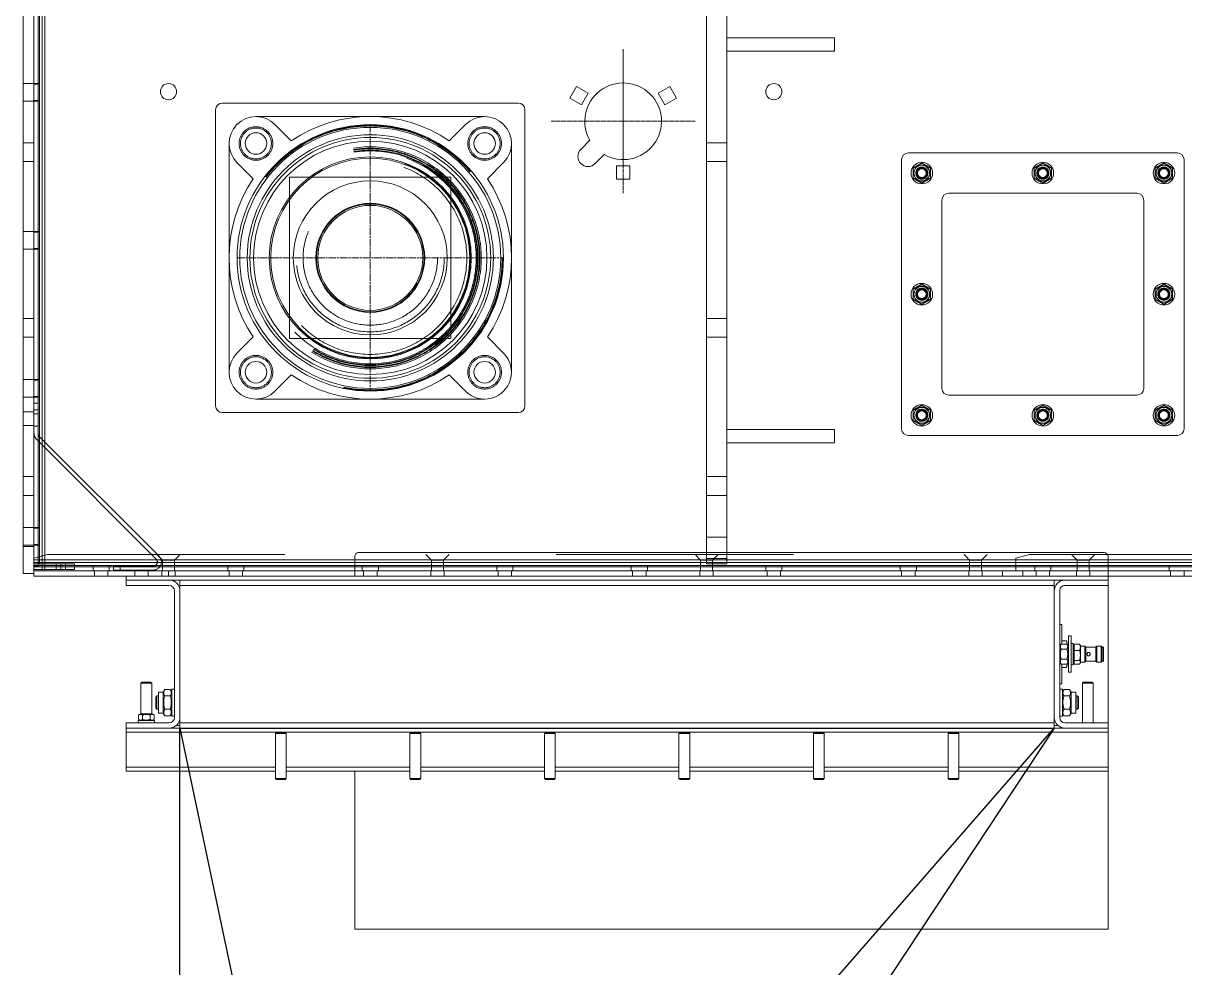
# Model space of a CAD drawing. Header units: millimetres. Extents: x 3220 to 226993, y 817 to 176024.
# Drawn here: x 97389 to 98253, y 160203 to 160905 of the extents above; entities that cross this region are included whole.
import ezdxf

# ---------------------------------------------------------------- set-up
doc = ezdxf.new("R2010")
doc.units = ezdxf.units.MM
doc.linetypes.add('CHAIN', pattern=[0.3543, 0.2362, -0.0295, 0.0591, -0.0295])
doc.linetypes.add('DASHED', pattern=[15, 7, -8])
doc.layers.add('Gewinde(DIN)', color=160, linetype='Continuous', lineweight=25)
for name, color, linetype, lineweight, true_color in [('Mittelpunktmarkierung(DIN)', 7, 'Continuous', 25, 0x3f3f3f), ('Sichtbare Kanten(DIN)', 7, 'Continuous', 50, 0x3f3f3f), ('Sichtbare tangentiale Kanten(DIN)', 7, 'Continuous', 50, 0x3f3f3f), ('Verdeckte Kanten(DIN)', 7, 'DASHED', 35, 0x3f3f3f), ('Verdeckte tangentiale Kanten(DIN)', 7, 'DASHED', 35, 0x3f3f3f)]:
    doc.layers.add(name, color=color, linetype=linetype, lineweight=lineweight, true_color=true_color)

# ---------------------------------------------------------------- blocks, each defined once
blk = doc.blocks.new('117')
at = {"layer": 'Gewinde(DIN)', "color": 30, "lineweight": 0}
for centre in [(-12447, -19.5), (-12357, -19.5), (-12267, -19.5), (-12447, -109.5), (-12267, -109.5), (-12447, -199.5), (-12357, -199.5), (-12267, -199.5)]:
    blk.add_arc(centre, 3.26, 280, 190, dxfattribs=at)
at = {"layer": 'Mittelpunktmarkierung(DIN)', "color": 1, "linetype": 'CHAIN', "lineweight": 0, "ltscale": 11.889819}
for p, q in [((-12669, 72.5), (-12669, -34.5)), ((-12722.5, 19), (-12615.5, 19))]:
    blk.add_line(p, q, dxfattribs=at)
at = {"layer": 'Mittelpunktmarkierung(DIN)', "color": 1, "linetype": 'CHAIN', "lineweight": 0, "ltscale": 23.990969}
for p, q in [((-12857, 16.5), (-12857, -181.5)), ((-12956, -82.5), (-12758, -82.5))]:
    blk.add_line(p, q, dxfattribs=at)
at = {"layer": 'Sichtbare Kanten(DIN)', "color": 30, "lineweight": 0}
for p, q in [((-13107, -311.9), (-13107, 172.9)), ((-13115, 158), (-13115, -297)), ((-13107, 158), (-13107, -297)), ((-13104, -311.9), (-13104, 155.92)), ((-13103, 152.21), (-13103, -310)), ((-12607, 130), (-12607, -290)), ((-12592, 130), (-12592, -290)), ((-12592, 81), (-12512, 81)), ((-12512, 71), (-12512, 81)), ((-12512, 71), (-12592, 71)), ((-12708.74, 36.17), (-12703.74, 44.83)), ((-12703.74, 44.83), (-12695.08, 39.83)), ((-12642.92, 39.83), (-12634.26, 44.83)), ((-12634.26, 44.83), (-12629.26, 36.17)), ((-12700.08, 31.17), (-12708.74, 36.17)), ((-12695.08, 39.83), (-12700.08, 31.17)), ((-12637.92, 31.17), (-12642.92, 39.83)), ((-12629.26, 36.17), (-12637.92, 31.17)), ((-12972, 27.5), (-12972, -192.5)), ((-12747, 32.5), (-12967, 32.5)), ((-12742, -192.5), (-12742, 27.5)), ((-12857, 22.5), (-12942, 22.5)), ((-12772, 22.5), (-12857, 22.5)), ((-12927.86, 16.64), (-12915.74, 4.53)), ((-12798.26, 4.53), (-12786.14, 16.64)), ((-12962, 2.5), (-12962, -82.5)), ((-12752, -82.5), (-12752, 2.5)), ((-12700.47, -1.86), (-12693.75, 4.86)), ((-12683.14, -5.74), (-12689.86, -12.46)), ((-12257, -4.5), (-12457, -4.5)), ((-12944.03, -23.75), (-12956.14, -11.64)), ((-12757.86, -11.64), (-12769.97, -23.75)), ((-12674, -24), (-12674, -14)), ((-12674, -14), (-12664, -14)), ((-12664, -14), (-12664, -24)), ((-12462, -9.5), (-12462, -209.5)), ((-12252, -209.5), (-12252, -9.5)), ((-12664, -24), (-12674, -24)), ((-12287, -34.5), (-12427, -34.5)), ((-12432, -39.5), (-12432, -179.5)), ((-12282, -179.5), (-12282, -39.5)), ((-12962, -82.5), (-12962, -167.5)), ((-12752, -167.5), (-12752, -82.5)), ((-12956.14, -153.36), (-12944.03, -141.24)), ((-12769.97, -141.24), (-12757.86, -153.36)), ((-12915.74, -169.53), (-12927.86, -181.64)), ((-12786.14, -181.64), (-12798.26, -169.53)), ((-12942, -187.5), (-12857, -187.5)), ((-12857, -187.5), (-12772, -187.5)), ((-12427, -184.5), (-12287, -184.5)), ((-12967, -197.5), (-12747, -197.5)), ((-12592, -210), (-12512, -210)), ((-12512, -220), (-12512, -210)), ((-12457, -214.5), (-12257, -214.5)), ((-12512, -220), (-12592, -220)), ((-12607, -290), (-12607, -310)), ((-12592, -310), (-12592, -290)), ((-13115, -297), (-13115, -317)), ((-13107, -317), (-13107, -297)), ((-13103, -310), (-13107, -310)), ((-13101, -309), (-13104, -309)), ((-13099, -307), (-13103, -307)), ((-13103, -310), (-13099, -310)), ((-13101, -309), (-13101, -312)), ((-13099, -311), (-13099, -307)), ((-12592, -310), (-12607, -310)), ((-13107, -317), (-13115, -317)), ((-13107, -311), (-12107, -311)), ((-13104, -311.9), (-13107, -311.9)), ((-13107, -311.9), (-13107, -312)), ((-13107, -315), (-13107, -312)), ((-11107, -312), (-13107, -312)), ((-13107, -315), (-11107, -315)), ((-13107, -319), (-13107, -315)), ((-11107, -315), (-13107, -315)), ((-13107, -315), (-12107, -315)), ((-13107, -315), (-12107, -315)), ((-13107, -317), (-13107, -319)), ((-13107, -319), (-11107, -319)), ((-12107, -319), (-13107, -319))]:
    blk.add_line(p, q, dxfattribs=at)
for centre, radius in [((-13007, 41), 6), ((-12557, 41), 6), ((-12557, 41), 6), ((-12857, -82.5), 99), ((-12942, 2.5), 8), ((-12772, 2.5), 8), ((-12857, -82.5), 89.5), ((-12447, -19.5), 8), ((-12447, -19.5), 5.8), ((-12447, -19.5), 4), ((-12447, -19.5), 4), ((-12447, -19.5), 3.5), ((-12357, -19.5), 8), ((-12357, -19.5), 5.8), ((-12357, -19.5), 4), ((-12357, -19.5), 4), ((-12357, -19.5), 3.5), ((-12267, -19.5), 8), ((-12267, -19.5), 5.8), ((-12267, -19.5), 4), ((-12267, -19.5), 4), ((-12267, -19.5), 3.5), ((-12857, -82.5), 57.25), ((-12857, -82.5), 40.5), ((-12857, -82.5), 40), ((-12857, -82.5), 39), ((-12447, -109.5), 8), ((-12267, -109.5), 8), ((-12447, -109.5), 5.8), ((-12447, -109.5), 4), ((-12447, -109.5), 4), ((-12447, -109.5), 3.5), ((-12267, -109.5), 5.8), ((-12267, -109.5), 4), ((-12267, -109.5), 4), ((-12267, -109.5), 3.5), ((-12942, -167.5), 8), ((-12772, -167.5), 8), ((-12447, -199.5), 8), ((-12447, -199.5), 5.8), ((-12447, -199.5), 4), ((-12447, -199.5), 4), ((-12447, -199.5), 3.5), ((-12357, -199.5), 8), ((-12357, -199.5), 5.8), ((-12357, -199.5), 4), ((-12357, -199.5), 4), ((-12357, -199.5), 3.5), ((-12267, -199.5), 8), ((-12267, -199.5), 5.8), ((-12267, -199.5), 4), ((-12267, -199.5), 4), ((-12267, -199.5), 3.5)]:
    blk.add_circle(centre, radius, dxfattribs=at)
at = {"layer": 'Sichtbare Kanten(DIN)', "color": 1, "lineweight": 0}
blk.add_circle((-12857, -82.5), 0.01, dxfattribs=at)
at = {"layer": 'Sichtbare Kanten(DIN)', "color": 30, "lineweight": 0}
for centre, radius, start, end in [((-12669, 19), 28.5, 240.25752, 209.74248), ((-12967, 27.5), 5, 90, 180), ((-12747, 27.5), 5, 0, 90), ((-12942, 2.5), 20, 45, 225), ((-12857, -82.5), 105, 55.98058, 124.01942), ((-12772, 2.5), 20, 315, 135), ((-12695.16, -7.16), 7.5, 135, 315), ((-12457, -9.5), 5, 90, 180), ((-12257, -9.5), 5, 0, 90), ((-12857, -82.5), 105, 145.98058, 214.01942), ((-12857, -82.5), 105, 325.98058, 34.01942), ((-12427, -39.5), 5, 90, 180), ((-12287, -39.5), 5, 0, 90), ((-12942, -167.5), 20, 135, 315), ((-12772, -167.5), 20, 225, 45), ((-12857, -82.5), 105, 235.98058, 304.01942), ((-12427, -179.5), 5, 180, 270), ((-12287, -179.5), 5, 270, 0), ((-12967, -192.5), 5, 180, 270), ((-12747, -192.5), 5, 270, 0), ((-12457, -209.5), 5, 180, 270), ((-12257, -209.5), 5, 270, 0)]:
    blk.add_arc(centre, radius, start, end, dxfattribs=at)
for points in [[(-12447, -11.99), (-12450.25, -13.87), (-12453.5, -15.75)], [(-12453.5, -15.75), (-12453.5, -19.5), (-12453.5, -23.25)], [(-12440.5, -15.75), (-12443.75, -13.87), (-12447, -11.99)], [(-12440.5, -23.25), (-12440.5, -19.5), (-12440.5, -15.75)], [(-12357, -11.99), (-12360.25, -13.87), (-12363.5, -15.75)], [(-12363.5, -15.75), (-12363.5, -19.5), (-12363.5, -23.25)], [(-12350.5, -15.75), (-12353.75, -13.87), (-12357, -11.99)], [(-12350.5, -23.25), (-12350.5, -19.5), (-12350.5, -15.75)], [(-12267, -11.99), (-12270.25, -13.87), (-12273.5, -15.75)], [(-12273.5, -15.75), (-12273.5, -19.5), (-12273.5, -23.25)], [(-12260.5, -15.75), (-12263.75, -13.87), (-12267, -11.99)], [(-12260.5, -23.25), (-12260.5, -19.5), (-12260.5, -15.75)], [(-12453.5, -23.25), (-12450.25, -25.13), (-12447, -27)], [(-12447, -27), (-12443.75, -25.13), (-12440.5, -23.25)], [(-12363.5, -23.25), (-12360.25, -25.13), (-12357, -27)], [(-12357, -27), (-12353.75, -25.13), (-12350.5, -23.25)], [(-12273.5, -23.25), (-12270.25, -25.13), (-12267, -27)], [(-12267, -27), (-12263.75, -25.13), (-12260.5, -23.25)], [(-12447, -101.99), (-12450.25, -103.87), (-12453.5, -105.75)], [(-12440.5, -105.75), (-12443.75, -103.87), (-12447, -101.99)], [(-12267, -101.99), (-12270.25, -103.87), (-12273.5, -105.75)], [(-12260.5, -105.75), (-12263.75, -103.87), (-12267, -101.99)], [(-12453.5, -105.75), (-12453.5, -109.5), (-12453.5, -113.25)], [(-12440.5, -113.25), (-12440.5, -109.5), (-12440.5, -105.75)], [(-12273.5, -105.75), (-12273.5, -109.5), (-12273.5, -113.25)], [(-12260.5, -113.25), (-12260.5, -109.5), (-12260.5, -105.75)], [(-12453.5, -113.25), (-12450.25, -115.13), (-12447, -117)], [(-12447, -117), (-12443.75, -115.13), (-12440.5, -113.25)], [(-12273.5, -113.25), (-12270.25, -115.13), (-12267, -117)], [(-12267, -117), (-12263.75, -115.13), (-12260.5, -113.25)], [(-12447, -191.99), (-12450.25, -193.87), (-12453.5, -195.75)], [(-12453.5, -195.75), (-12453.5, -199.5), (-12453.5, -203.25)], [(-12440.5, -195.75), (-12443.75, -193.87), (-12447, -191.99)], [(-12440.5, -203.25), (-12440.5, -199.5), (-12440.5, -195.75)], [(-12357, -191.99), (-12360.25, -193.87), (-12363.5, -195.75)], [(-12363.5, -195.75), (-12363.5, -199.5), (-12363.5, -203.25)], [(-12350.5, -195.75), (-12353.75, -193.87), (-12357, -191.99)], [(-12350.5, -203.25), (-12350.5, -199.5), (-12350.5, -195.75)], [(-12267, -191.99), (-12270.25, -193.87), (-12273.5, -195.75)], [(-12273.5, -195.75), (-12273.5, -199.5), (-12273.5, -203.25)], [(-12260.5, -195.75), (-12263.75, -193.87), (-12267, -191.99)], [(-12260.5, -203.25), (-12260.5, -199.5), (-12260.5, -195.75)], [(-12453.5, -203.25), (-12450.25, -205.13), (-12447, -207)], [(-12447, -207), (-12443.75, -205.13), (-12440.5, -203.25)], [(-12363.5, -203.25), (-12360.25, -205.13), (-12357, -207)], [(-12357, -207), (-12353.75, -205.13), (-12350.5, -203.25)], [(-12273.5, -203.25), (-12270.25, -205.13), (-12267, -207)], [(-12267, -207), (-12263.75, -205.13), (-12260.5, -203.25)]]:
    blk.add_rational_spline(points, [1, 1.15470053838, 1], degree=2, dxfattribs=at)
at = {"layer": 'Sichtbare tangentiale Kanten(DIN)', "color": 30, "lineweight": 0}
for p, q in [((-13101, 153.27), (-13101, -309)), ((-13099, -307), (-13099, 151.94)), ((-12607, -290), (-12592, -290)), ((-13115, -297), (-13107, -297)), ((-13101, -309), (-11113, -309)), ((-12607, -307), (-13099, -307)), ((-12115, -307), (-12592, -307))]:
    blk.add_line(p, q, dxfattribs=at)
for radius in [97, 91.5, 86.75, 75.09, 74]:
    blk.add_circle((-12857, -82.5), radius, dxfattribs=at)
at = {"layer": 'Verdeckte Kanten(DIN)', "color": 30, "lineweight": 0, "ltscale": 1.523657}
for p, q in [((-13107, 47), (-13115, 47)), ((-13107, 34), (-13115, 34)), ((-13115, 3), (-13107, 3)), ((-13115, -11), (-13107, -11)), ((-13107, -63), (-13115, -63)), ((-13107, -76), (-13115, -76)), ((-13115, -127.5), (-13107, -127.5)), ((-13115, -141.5), (-13107, -141.5)), ((-13107, -173), (-13115, -173)), ((-13107, -186), (-13115, -186)), ((-13107, -197), (-13115, -197)), ((-13107, -207), (-13115, -207)), ((-13115, -245), (-13107, -245)), ((-13115, -259), (-13107, -259)), ((-13107, -283), (-13115, -283)), ((-13107, -296), (-13115, -296))]:
    blk.add_line(p, q, dxfattribs=at)
at = {"layer": 'Verdeckte Kanten(DIN)', "color": 30, "lineweight": 0, "ltscale": 0.761779}
for p, q in [((-13107, 47), (-13103, 47)), ((-13107, 34), (-13103, 34)), ((-13107, -63), (-13103, -63)), ((-13107, -76), (-13103, -76)), ((-13107, -173), (-13103, -173)), ((-13107, -186), (-13103, -186)), ((-13107, -283), (-13103, -283)), ((-13107, -296), (-13103, -296)), ((-13107, -307), (-13103, -307)), ((-13090.5, -310), (-13090.5, -314)), ((-13083.5, -310), (-13083.5, -314)), ((-13077, -310), (-13077, -314)), ((-13099, -311), (-13099, -315)), ((-13063, -311), (-13063, -315)), ((-13062, -319), (-13062, -315)), ((-13062, -315), (-13062, -319)), ((-13052, -319), (-13052, -315)), ((-13052, -315), (-13052, -319)), ((-13051, -311), (-13051, -315)), ((-13032, -315), (-13032, -319)), ((-13022, -315), (-13022, -319)), ((-13012, -319), (-13012, -315)), ((-13007, -315), (-13007, -319)), ((-13002, -319), (-13002, -315)), ((-12963, -311), (-12963, -315)), ((-12962, -319), (-12962, -315)), ((-12962, -315), (-12962, -319)), ((-12952, -319), (-12952, -315)), ((-12952, -315), (-12952, -319)), ((-12951, -311), (-12951, -315)), ((-12863, -311), (-12863, -315)), ((-12862, -319), (-12862, -315)), ((-12862, -315), (-12862, -319)), ((-12852, -319), (-12852, -315)), ((-12852, -315), (-12852, -319)), ((-12851, -311), (-12851, -315)), ((-12812, -319), (-12812, -315)), ((-12802, -319), (-12802, -315)), ((-12763, -311), (-12763, -315)), ((-12762, -319), (-12762, -315)), ((-12762, -315), (-12762, -319)), ((-12752, -319), (-12752, -315)), ((-12752, -315), (-12752, -319)), ((-12751, -311), (-12751, -315)), ((-12663, -311), (-12663, -315)), ((-12662, -319), (-12662, -315)), ((-12662, -315), (-12662, -319)), ((-12652, -319), (-12652, -315)), ((-12652, -315), (-12652, -319)), ((-12651, -311), (-12651, -315)), ((-12612, -319), (-12612, -315)), ((-12602, -319), (-12602, -315)), ((-12563, -311), (-12563, -315)), ((-12562, -319), (-12562, -315)), ((-12562, -315), (-12562, -319)), ((-12552, -319), (-12552, -315)), ((-12552, -315), (-12552, -319)), ((-12551, -311), (-12551, -315)), ((-12463, -311), (-12463, -315)), ((-12462, -319), (-12462, -315)), ((-12462, -315), (-12462, -319)), ((-12452, -319), (-12452, -315)), ((-12452, -315), (-12452, -319)), ((-12451, -311), (-12451, -315)), ((-12412, -319), (-12412, -315)), ((-12402, -319), (-12402, -315)), ((-12387, -315), (-12387, -319)), ((-12372, -315), (-12372, -319)), ((-12363, -311), (-12363, -315)), ((-12362, -319), (-12362, -315)), ((-12362, -315), (-12362, -319)), ((-12352, -319), (-12352, -315)), ((-12352, -315), (-12352, -319)), ((-12351, -311), (-12351, -315)), ((-12332, -319), (-12332, -315)), ((-12322, -319), (-12322, -315)), ((-12263, -311), (-12263, -315)), ((-12262, -319), (-12262, -315)), ((-12262, -315), (-12262, -319)), ((-12252, -319), (-12252, -315)), ((-12252, -315), (-12252, -319))]:
    blk.add_line(p, q, dxfattribs=at)
at = {"layer": 'Verdeckte Kanten(DIN)', "color": 30, "lineweight": 0, "ltscale": 0.571309}
for p, q in [((-13104, 46.5), (-13107, 46.5)), ((-13104, 34.5), (-13107, 34.5)), ((-13104, -63.5), (-13107, -63.5)), ((-13104, -75.5), (-13107, -75.5)), ((-13104, -173.5), (-13107, -173.5)), ((-13104, -185.5), (-13107, -185.5)), ((-13107, -190.5), (-13104, -190.5)), ((-13107, -198.5), (-13104, -198.5)), ((-13107, -207.5), (-13104, -207.5)), ((-13104, -283.5), (-13107, -283.5)), ((-13104, -295.5), (-13107, -295.5)), ((-13104, -309), (-13107, -309)), ((-13101, -312), (-13101, -315)), ((-13063, -312), (-13063, -315)), ((-13051, -312), (-13051, -315)), ((-13048.01, -314.5), (-13048.01, -311.5)), ((-12963, -312), (-12963, -315)), ((-12951, -312), (-12951, -315)), ((-12863, -312), (-12863, -315)), ((-12851, -312), (-12851, -315)), ((-12763, -312), (-12763, -315)), ((-12751, -312), (-12751, -315)), ((-12663, -312), (-12663, -315)), ((-12651, -312), (-12651, -315)), ((-12563, -312), (-12563, -315)), ((-12551, -312), (-12551, -315)), ((-12463, -312), (-12463, -315)), ((-12451, -312), (-12451, -315)), ((-12363, -312), (-12363, -315)), ((-12351, -312), (-12351, -315)), ((-12263, -312), (-12263, -315))]:
    blk.add_line(p, q, dxfattribs=at)
at = {"layer": 'Verdeckte Kanten(DIN)', "color": 30, "lineweight": 0, "ltscale": 2.856945}
for p, q in [((-12607, 3), (-12592, 3)), ((-12607, -11), (-12592, -11)), ((-12607, -127.5), (-12592, -127.5)), ((-12607, -141.5), (-12592, -141.5)), ((-12607, -245), (-12592, -245)), ((-12607, -259), (-12592, -259))]:
    blk.add_line(p, q, dxfattribs=at)
at = {"layer": 'Verdeckte Kanten(DIN)', "color": 30, "lineweight": 0, "ltscale": 29.027576}
for p, q in [((-12917, -22.5), (-12917, -142.5)), ((-12797, -22.5), (-12917, -22.5)), ((-12797, -142.5), (-12797, -22.5)), ((-12917, -142.5), (-12797, -142.5))]:
    blk.add_line(p, q, dxfattribs=at)
at = {"layer": 'Verdeckte Kanten(DIN)', "color": 30, "lineweight": 0, "ltscale": 1.495845}
for p, q in [((-13104, -195.5), (-13104, -190.5)), ((-13043.01, -311.5), (-13048.01, -311.5)), ((-13048.01, -314.5), (-13043.01, -314.5))]:
    blk.add_line(p, q, dxfattribs=at)
at = {"layer": 'Verdeckte Kanten(DIN)', "color": 30, "lineweight": 0, "ltscale": 3.335922}
blk.add_line((-13104, -195.5), (-13104, -213.02), dxfattribs=at)
at = {"layer": 'Verdeckte Kanten(DIN)', "color": 30, "lineweight": 0, "ltscale": 30.486076}
for p, q in [((-13103.12, -215.14), (-13014.01, -304.26)), ((-13105.24, -217.26), (-13016.13, -306.38))]:
    blk.add_line(p, q, dxfattribs=at)
at = {"layer": 'Verdeckte Kanten(DIN)', "color": 30, "lineweight": 0, "ltscale": 1.971787}
for p, q in [((-13107, -305.68), (-13097, -303)), ((-12367, -303), (-12377, -305.68))]:
    blk.add_line(p, q, dxfattribs=at)
at = {"layer": 'Verdeckte Kanten(DIN)', "color": 30, "lineweight": 0, "ltscale": 2.285536}
blk.add_line((-13099, -310), (-13087, -310), dxfattribs=at)
at = {"layer": 'Verdeckte Kanten(DIN)', "color": 30, "lineweight": 0, "ltscale": 25.208158}
blk.add_line((-13097, -303), (-11117, -303), dxfattribs=at)
at = {"layer": 'Verdeckte Kanten(DIN)', "color": 30, "lineweight": 0, "ltscale": 2.991791}
for p, q in [((-13077, -310), (-13087, -310)), ((-13087, -314), (-13077, -314))]:
    blk.add_line(p, q, dxfattribs=at)
at = {"layer": 'Verdeckte Kanten(DIN)', "color": 30, "lineweight": 0, "ltscale": 1.104296}
for p, q in [((-13011.5, -307.1), (-13015.6, -303)), ((-13002.5, -307.1), (-12998.4, -303)), ((-12811.5, -307.1), (-12815.6, -303)), ((-12802.5, -307.1), (-12798.4, -303)), ((-12611.5, -307.1), (-12615.6, -303)), ((-12602.5, -307.1), (-12598.4, -303)), ((-12411.5, -307.1), (-12415.6, -303)), ((-12402.5, -307.1), (-12398.4, -303)), ((-12331.5, -307.1), (-12335.6, -303)), ((-12322.5, -307.1), (-12318.4, -303))]:
    blk.add_line(p, q, dxfattribs=at)
at = {"layer": 'Verdeckte Kanten(DIN)', "color": 30, "lineweight": 0, "ltscale": 2.692601}
for p, q in [((-13011.5, -307.1), (-13002.5, -307.1)), ((-12811.5, -307.1), (-12802.5, -307.1)), ((-12611.5, -307.1), (-12602.5, -307.1)), ((-12411.5, -307.1), (-12402.5, -307.1)), ((-12322.5, -307.1), (-12331.5, -307.1))]:
    blk.add_line(p, q, dxfattribs=at)
at = {"layer": 'Verdeckte Kanten(DIN)', "color": 30, "lineweight": 0, "ltscale": 1.50461}
for p, q in [((-13011.5, -315), (-13011.5, -307.1)), ((-13002.5, -315), (-13002.5, -307.1)), ((-12811.5, -315), (-12811.5, -307.1)), ((-12802.5, -315), (-12802.5, -307.1)), ((-12611.5, -315), (-12611.5, -307.1)), ((-12602.5, -315), (-12602.5, -307.1)), ((-12411.5, -315), (-12411.5, -307.1)), ((-12402.5, -315), (-12402.5, -307.1)), ((-12331.5, -315), (-12331.5, -307.1)), ((-12322.5, -315), (-12322.5, -307.1))]:
    blk.add_line(p, q, dxfattribs=at)
at = {"layer": 'Verdeckte Kanten(DIN)', "color": 30, "lineweight": 0, "ltscale": 1.775174}
blk.add_line((-12377, -315), (-12377, -305.68), dxfattribs=at)
at = {"layer": 'Verdeckte Kanten(DIN)', "color": 30, "lineweight": 0, "ltscale": 24.189648}
blk.add_line((-12367, -303), (-12117, -303), dxfattribs=at)
at = {"layer": 'Verdeckte Kanten(DIN)', "color": 30, "lineweight": 0, "ltscale": 3.809293}
blk.add_line((-13107, -314), (-13087, -314), dxfattribs=at)
at = {"layer": 'Verdeckte Kanten(DIN)', "color": 30, "lineweight": 0, "ltscale": 4.715426}
for p, q in [((-13043.01, -311.5), (-13018.25, -311.5)), ((-13018.25, -314.5), (-13043.01, -314.5))]:
    blk.add_line(p, q, dxfattribs=at)
at = {"layer": 'Verdeckte Kanten(DIN)', "color": 30, "lineweight": 0, "ltscale": 24.951368}
blk.add_circle((-12857, -82.5), 98.5, dxfattribs=at)
at = {"layer": 'Verdeckte Kanten(DIN)', "color": 30, "lineweight": 0, "ltscale": 24.824713}
blk.add_circle((-12857, -82.5), 98, dxfattribs=at)
at = {"layer": 'Verdeckte Kanten(DIN)', "color": 30, "lineweight": 0, "ltscale": 14.959352}
for centre in [(-12942, 2.5), (-12772, 2.5), (-12942, -167.5), (-12772, -167.5)]:
    blk.add_circle(centre, 12.5, dxfattribs=at)
at = {"layer": 'Verdeckte Kanten(DIN)', "color": 30, "lineweight": 0, "ltscale": 13.762596}
for centre in [(-12942, 2.5), (-12772, 2.5), (-12942, -167.5), (-12772, -167.5)]:
    blk.add_circle(centre, 11.5, dxfattribs=at)
at = {"layer": 'Verdeckte Kanten(DIN)', "color": 30, "lineweight": 0, "ltscale": 24.77405}
blk.add_circle((-12857, -82.5), 81.5, dxfattribs=at)
at = {"layer": 'Verdeckte Kanten(DIN)', "color": 30, "lineweight": 0, "ltscale": 24.318085}
blk.add_circle((-12857, -82.5), 80, dxfattribs=at)
at = {"layer": 'Verdeckte Kanten(DIN)', "color": 30, "lineweight": 0, "ltscale": 25.162464}
blk.add_circle((-12857, -82.5), 74.5, dxfattribs=at)
at = {"layer": 'Verdeckte Kanten(DIN)', "color": 30, "lineweight": 0, "ltscale": 24.233648}
blk.add_circle((-12857, -82.5), 71.75, dxfattribs=at)
at = {"layer": 'Verdeckte Kanten(DIN)', "color": 30, "lineweight": 0, "ltscale": 7.180437}
for centre in [(-12447, -19.5), (-12357, -19.5), (-12267, -19.5), (-12447, -109.5), (-12267, -109.5), (-12447, -199.5), (-12357, -199.5), (-12267, -199.5)]:
    blk.add_circle(centre, 6, dxfattribs=at)
at = {"layer": 'Verdeckte Kanten(DIN)', "color": 30, "lineweight": 0, "ltscale": 5.385303}
for centre in [(-12447, -19.5), (-12357, -19.5), (-12267, -19.5), (-12447, -109.5), (-12267, -109.5), (-12447, -199.5), (-12357, -199.5), (-12267, -199.5)]:
    blk.add_circle(centre, 4.5, dxfattribs=at)
at = {"layer": 'Verdeckte Kanten(DIN)', "color": 30, "lineweight": 0, "ltscale": 5.026276}
for centre in [(-12447, -19.5), (-12357, -19.5), (-12267, -19.5), (-12447, -109.5), (-12267, -109.5), (-12447, -199.5), (-12357, -199.5), (-12267, -199.5)]:
    blk.add_circle(centre, 4.2, dxfattribs=at)
at = {"layer": 'Verdeckte Kanten(DIN)', "color": 30, "lineweight": 0, "ltscale": 3.977319}
for centre in [(-12447, -19.5), (-12357, -19.5), (-12267, -19.5), (-12447, -109.5), (-12267, -109.5), (-12447, -199.5), (-12357, -199.5), (-12267, -199.5)]:
    blk.add_circle(centre, 3.32, dxfattribs=at)
at = {"layer": 'Verdeckte Kanten(DIN)', "color": 30, "lineweight": 0, "ltscale": 23.883833}
blk.add_circle((-12857, -82.5), 55, dxfattribs=at)
at = {"layer": 'Verdeckte Kanten(DIN)', "color": 30, "lineweight": 0, "ltscale": 25.331339}
blk.add_circle((-12857, -82.5), 50, dxfattribs=at)
at = {"layer": 'Verdeckte Kanten(DIN)', "color": 30, "lineweight": 0, "ltscale": 0.001099}
for centre in [(-12447, -109.5), (-12267, -109.5)]:
    blk.add_arc(centre, 3.26, 190, 190.11074, dxfattribs=at)
at = {"layer": 'Verdeckte Kanten(DIN)', "color": 30, "lineweight": 0, "ltscale": 0.000568857}
for centre in [(-12447, -199.5), (-12357, -199.5), (-12267, -199.5)]:
    blk.add_arc(centre, 3.26, 190, 190.06179, dxfattribs=at)
at = {"layer": 'Verdeckte Kanten(DIN)', "color": 30, "lineweight": 0, "ltscale": 0.897467}
blk.add_arc((-13101, -213.02), 6, 180, 225, dxfattribs=at)
at = {"layer": 'Verdeckte Kanten(DIN)', "color": 30, "lineweight": 0, "ltscale": 0.448684}
blk.add_arc((-13101, -213.02), 3, 180, 225, dxfattribs=at)
at = {"layer": 'Verdeckte Kanten(DIN)', "color": 30, "lineweight": 0, "ltscale": 2.692601}
blk.add_arc((-13018.25, -308.5), 6, 270, 45, dxfattribs=at)
at = {"layer": 'Verdeckte Kanten(DIN)', "color": 30, "lineweight": 0, "ltscale": 1.346251}
blk.add_arc((-13018.25, -308.5), 3, 270, 45, dxfattribs=at)
at = {"layer": 'Verdeckte tangentiale Kanten(DIN)', "color": 30, "lineweight": 0, "ltscale": 0.571309}
for p, q in [((-13104, -195.5), (-13107, -195.5)), ((-13043.01, -311.5), (-13043.01, -314.5))]:
    blk.add_line(p, q, dxfattribs=at)
at = {"layer": 'Verdeckte tangentiale Kanten(DIN)', "color": 30, "lineweight": 0, "ltscale": 0.761779}
blk.add_line((-13087, -314), (-13087, -310), dxfattribs=at)
at = {"layer": 'Verdeckte tangentiale Kanten(DIN)', "color": 30, "lineweight": 0, "ltscale": 2.856945}
for p, q in [((-12592, -306), (-12607, -306)), ((-12592, -307), (-12607, -307))]:
    blk.add_line(p, q, dxfattribs=at)
at = {"layer": 'Verdeckte tangentiale Kanten(DIN)', "color": 30, "lineweight": 0, "ltscale": 25.078026}
blk.add_circle((-12857, -82.5), 82.5, dxfattribs=at)
at = {"layer": 'Verdeckte tangentiale Kanten(DIN)', "color": 30, "lineweight": 0, "ltscale": 24.622061}
blk.add_circle((-12857, -82.5), 81, dxfattribs=at)
at = {"layer": 'Verdeckte tangentiale Kanten(DIN)', "color": 30, "lineweight": 0, "ltscale": 24.166098}
blk.add_circle((-12857, -82.5), 79.5, dxfattribs=at)
at = {"layer": 'Verdeckte tangentiale Kanten(DIN)', "color": 30, "lineweight": 0, "ltscale": 26.597906}
blk.add_circle((-12857, -82.5), 78.75, dxfattribs=at)
blk = doc.blocks.new('300x650 for TKF 300 R')
at = {"layer": 'Sichtbare Kanten(DIN)', "color": 6, "lineweight": 0}
for p, q in [((-365, 146.5), (195, 146.5)), ((-365, 146.5), (-365, 143.5)), ((-365, 29), (-365, 143.5)), ((195, 146.5), (195, 143.5)), ((195, 29), (195, 143.5)), ((-253.23, 35.23), (-254, 34.47)), ((-253.23, 35.23), (-246.77, 35.23)), ((-246.77, 35.23), (-246, 34.47)), ((-153.23, 35.23), (-154, 34.47)), ((-153.23, 35.23), (-146.77, 35.23)), ((-146.77, 35.23), (-146, 34.47)), ((-53.23, 35.23), (-54, 34.47)), ((-53.23, 35.23), (-46.77, 35.23)), ((-46.77, 35.23), (-46, 34.47)), ((46.77, 35.23), (46, 34.47)), ((46.77, 35.23), (53.23, 35.23)), ((53.23, 35.23), (54, 34.47)), ((146.77, 35.23), (146, 34.47)), ((146.77, 35.23), (153.23, 35.23)), ((153.23, 35.23), (154, 34.47)), ((246.77, 35.23), (246, 34.47)), ((246.77, 35.23), (253.23, 35.23)), ((253.23, 35.23), (254, 34.47)), ((-365, 26), (-365, 29)), ((-254, 29), (-365, 29)), ((-365, 3), (-365, 26)), ((-365, 26), (-254, 26)), ((-246, 34.47), (-254, 34.47)), ((-254, 1), (-254, 34.47)), ((-246, 1), (-246, 34.47)), ((-154, 29), (-246, 29)), ((-246, 26), (-154, 26)), ((-146, 34.47), (-154, 34.47)), ((-154, 1), (-154, 34.47)), ((-146, 1), (-146, 34.47)), ((-54, 29), (-146, 29)), ((-146, 26), (-54, 26)), ((-46, 34.47), (-54, 34.47)), ((-54, 1), (-54, 34.47)), ((-46, 1), (-46, 34.47)), ((46, 29), (-46, 29)), ((-46, 26), (46, 26)), ((54, 34.47), (46, 34.47)), ((46, 1), (46, 34.47)), ((54, 1), (54, 34.47)), ((146, 29), (54, 29)), ((54, 26), (146, 26)), ((154, 34.47), (146, 34.47)), ((146, 1), (146, 34.47)), ((154, 1), (154, 34.47)), ((246, 29), (154, 29)), ((154, 26), (246, 26)), ((254, 34.47), (246, 34.47)), ((246, 1), (246, 34.47)), ((254, 1), (254, 34.47)), ((365, 29), (254, 29)), ((254, 26), (365, 26)), ((365, 26), (365, 29)), ((365, 26), (365, 3)), ((-365, 0), (-365, 3)), ((-365, 0), (-365, -3)), ((365, 0), (-365, 0)), ((-254, 1), (-246, 1)), ((-253.23, 0.23), (-254, 1)), ((-246.77, 0.23), (-253.23, 0.23)), ((-246.77, 0.23), (-246, 1)), ((-154, 1), (-146, 1)), ((-153.23, 0.23), (-154, 1)), ((-146.77, 0.23), (-153.23, 0.23)), ((-146.77, 0.23), (-146, 1)), ((-54, 1), (-46, 1)), ((-53.23, 0.23), (-54, 1)), ((-46.77, 0.23), (-53.23, 0.23)), ((-46.77, 0.23), (-46, 1)), ((46, 1), (54, 1)), ((46.77, 0.23), (46, 1)), ((53.23, 0.23), (46.77, 0.23)), ((53.23, 0.23), (54, 1)), ((146, 1), (154, 1)), ((146.77, 0.23), (146, 1)), ((153.23, 0.23), (146.77, 0.23)), ((153.23, 0.23), (154, 1)), ((246, 1), (254, 1)), ((246.77, 0.23), (246, 1)), ((253.23, 0.23), (246.77, 0.23)), ((253.23, 0.23), (254, 1)), ((365, 0), (365, 3)), ((365, 0), (365, -3)), ((-365, -3), (-365, -7)), ((-365, -3), (365, -3)), ((-360, -7), (-365, -7)), ((-365, -109), (-365, -7)), ((-360, -3), (-333, -3)), ((-333, -7), (-360, -7)), ((-354, -7), (-354, -36.47)), ((-346, -7), (-346, -36.47)), ((-327.71, -5), (-325, -5)), ((-325, -7), (-325, -3)), ((325, -3), (-325, -3)), ((325, -7), (-325, -7)), ((-325, -7), (-325, -11)), ((325, -7), (325, -3)), ((325, -5), (327.71, -5)), ((325, -7), (325, -11)), ((360, -3), (333, -3)), ((333, -7), (360, -7)), ((344, -7), (344, -8.6)), ((356, -8.6), (344, -8.6)), ((345.6, -8.6), (344.23, -9.39)), ((354.4, -8.6), (355.77, -9.39)), ((356, -7), (356, -8.6)), ((360, -7), (365, -7)), ((365, -3), (365, -7)), ((-343, -17.91), (-342.08, -16.99)), ((-342.08, -16.99), (-342.08, -26.99)), ((-341, -16.99), (-342.08, -16.99)), ((-341, -29.79), (-341, -14.19)), ((-337.5, -14.19), (-341, -14.19)), ((-337.5, -14.19), (-336.34, -12.17)), ((-337.5, -29.79), (-337.5, -14.19)), ((-332.16, -12.17), (-336.34, -12.17)), ((-332.16, -17.08), (-336.34, -17.08)), ((-331, -14.19), (-332.16, -12.17)), ((-331, -31.99), (-331, -11.99)), ((-329, -11.99), (-331, -11.99)), ((-329, -105), (-329, -11)), ((-325, -11), (-325, -105)), ((325, -11), (325, -105)), ((329, -105), (329, -11)), ((329, -11.99), (331, -11.99)), ((331, -11.99), (331, -31.99)), ((331, -14.19), (332.16, -12.17)), ((332.16, -12.17), (336.34, -12.17)), ((332.16, -17.08), (336.34, -17.08)), ((337.5, -14.19), (336.34, -12.17)), ((337.5, -14.19), (337.5, -29.79)), ((337.5, -14.19), (341, -14.19)), ((341, -14.19), (341, -29.79)), ((341, -16.99), (342.08, -16.99)), ((342.08, -26.99), (342.08, -16.99)), ((343, -17.91), (342.08, -16.99)), ((344.23, -12.81), (344.23, -9.39)), ((345.6, -13.6), (344.23, -12.81)), ((345.6, -13.6), (354.4, -13.6)), ((346, -13.6), (346, -36.47)), ((347.11, -12.81), (347.11, -9.39)), ((352.89, -12.81), (352.89, -9.39)), ((354, -13.6), (354, -36.47)), ((354.4, -13.6), (355.77, -12.81)), ((355.77, -12.81), (355.77, -9.39)), ((-343, -26.07), (-343, -17.91)), ((343, -17.91), (343, -26.07)), ((-343, -26.07), (-342.08, -26.99)), ((-341, -26.99), (-342.08, -26.99)), ((-337.5, -29.79), (-341, -29.79)), ((-337.5, -29.79), (-336.34, -31.8)), ((-332.16, -26.9), (-336.34, -26.9)), ((-332.16, -31.8), (-336.34, -31.8)), ((-331, -29.79), (-332.16, -31.8)), ((-329, -31.99), (-331, -31.99)), ((329, -31.99), (331, -31.99)), ((331, -29.79), (332.16, -31.8)), ((332.16, -26.9), (336.34, -26.9)), ((332.16, -31.8), (336.34, -31.8)), ((337.5, -29.79), (336.34, -31.8)), ((337.5, -29.79), (341, -29.79)), ((341, -26.99), (342.08, -26.99)), ((343, -26.07), (342.08, -26.99)), ((-354, -36.47), (-346, -36.47)), ((-353.23, -37.23), (-354, -36.47)), ((-346.77, -37.23), (-353.23, -37.23)), ((-346.77, -37.23), (-346, -36.47)), ((-330.5, -36), (-330.5, -50.49)), ((-329, -36), (-330.5, -36)), ((346, -36.47), (354, -36.47)), ((346.77, -37.23), (346, -36.47)), ((353.23, -37.23), (346.77, -37.23)), ((353.23, -37.23), (354, -36.47)), ((-344.4, -51.5), (-344.11, -50.99)), ((-344.4, -51.5), (-344.4, -51.97)), ((-339.7, -50.57), (-343.82, -50.57)), ((-339.7, -50.57), (-339.7, -53.38)), ((-339.1, -66), (-339.1, -50)), ((-337.5, -50), (-339.1, -50)), ((-337.5, -49.5), (-337.5, -44.5)), ((-335.5, -44.5), (-337.5, -44.5)), ((-337.5, -49.5), (-337.5, -66.5)), ((-335.5, -44.5), (-335.5, -49.5)), ((-335.5, -49.5), (-335.5, -66.5)), ((-335.5, -52.35), (-334.43, -50.49)), ((-334.5, -49.5), (-334.15, -48.19)), ((-334.5, -50.62), (-334.5, -49.5)), ((-330.07, -50.49), (-334.43, -50.49)), ((-334.15, -48.19), (-330.85, -48.19)), ((-330.5, -49.5), (-330.85, -48.19)), ((-329, -52.35), (-330.07, -50.49)), ((-361.5, -52.7), (-361.5, -63.3)), ((-360.5, -52.7), (-361.5, -52.7)), ((-360.5, -52.61), (-359.89, -52)), ((-360.5, -52.61), (-360.5, -63.39)), ((-359.89, -52), (-359.89, -64)), ((-356.61, -52), (-359.89, -52)), ((-356.61, -52), (-356.61, -64)), ((-356, -52.61), (-356.61, -52)), ((-356, -52.61), (-356, -63.39)), ((-351.75, -52.75), (-356, -52.75)), ((-348.5, -52.75), (-349.25, -52.75)), ((-348.5, -52.75), (-347.75, -52)), ((-348.5, -52.75), (-348.5, -63.25)), ((-347.75, -52), (-347.75, -64)), ((-344.4, -52), (-347.75, -52)), ((-344.4, -51.97), (-344.4, -57.09)), ((-344.4, -57.09), (-344.4, -63.12)), ((-339.7, -53.38), (-343.82, -53.38)), ((-339.1, -52), (-339.7, -52)), ((-339.7, -52.3), (-339.1, -52.3)), ((-339.7, -53.38), (-339.7, -60.81)), ((-335.3, -52), (-335.5, -52)), ((-330.07, -54.25), (-334.43, -54.25)), ((-360.5, -63.3), (-361.5, -63.3)), ((-360.5, -63.39), (-359.89, -64)), ((-356.61, -64), (-359.89, -64)), ((-356, -63.39), (-356.61, -64)), ((-351.75, -63.25), (-356, -63.25)), ((-348.5, -63.25), (-349.25, -63.25)), ((-348.5, -63.25), (-347.75, -64)), ((-344.4, -64), (-347.75, -64)), ((-344.4, -63.12), (-344.4, -64.5)), ((-344.4, -64.5), (-344.11, -65.01)), ((-339.7, -60.81), (-343.82, -60.81)), ((-339.7, -65.43), (-343.82, -65.43)), ((-339.7, -60.81), (-339.7, -65.43)), ((-339.7, -63.7), (-339.1, -63.7)), ((-339.1, -64), (-339.7, -64)), ((-337.5, -66), (-339.1, -66)), ((-337.5, -71.5), (-337.5, -66.5)), ((-335.5, -63.65), (-334.43, -65.51)), ((-335.3, -64), (-335.5, -64)), ((-335.5, -66.5), (-335.5, -71.5)), ((-334.5, -66.5), (-334.5, -65.38)), ((-334.5, -66.5), (-334.15, -67.81)), ((-330.07, -61.75), (-334.43, -61.75)), ((-330.07, -65.51), (-334.43, -65.51)), ((-334.15, -67.81), (-330.85, -67.81)), ((-330.5, -66.5), (-330.85, -67.81)), ((-330.5, -65.51), (-330.5, -80)), ((-329, -63.65), (-330.07, -65.51)), ((-337.5, -71.5), (-335.5, -71.5)), ((-329, -80), (-330.5, -80)), ((-365, -109), (-360, -109)), ((-365, -109), (-365, -113)), ((-360, -109), (-333, -109)), ((-325, -109), (-325, -105)), ((-325, -113), (-325, -109)), ((325, -109), (-325, -109)), ((325, -105), (325, -109)), ((325, -113), (325, -109)), ((360, -109), (333, -109)), ((365, -109), (360, -109)), ((365, -109), (365, -113)), ((-360, -113), (-365, -113)), ((-365, -113), (-365, -116)), ((-360, -116), (-365, -116)), ((-365, -130.5), (-365, -116)), ((-333, -113), (-360, -113)), ((360, -116), (-360, -116)), ((-325, -113), (-333, -113)), ((325, -113), (-325, -113)), ((195, -130.5), (195, -116)), ((333, -113), (325, -113)), ((333, -113), (360, -113)), ((360, -113), (365, -113)), ((365, -116), (360, -116)), ((365, -116), (365, -113)), ((-362, -133.5), (192, -133.5))]:
    blk.add_line(p, q, dxfattribs=at)
for centre, radius, start, end in [((-333, -11), 8, 0, 90), ((-333, -11), 4, 0, 90), ((333, -11), 8, 90, 180), ((333, -11), 4, 90, 180), ((-333, -105), 8, 270, 0), ((-333, -105), 4, 270, 0), ((333, -105), 8, 180, 270), ((333, -105), 4, 180, 270), ((-362, -130.5), 3, 180, 270), ((192, -130.5), 3, 270, 0)]:
    blk.add_arc(centre, radius, start, end, dxfattribs=at)
for points, weights in [([(-336.34, -12.17), (-337.75, -14.63), (-336.34, -17.08)], [1, 1.15470053838, 1]), ([(-336.34, -17.08), (-337.75, -21.99), (-336.34, -26.9)], [1, 1.15470053838, 1]), ([(-332.16, -17.08), (-330.75, -14.63), (-332.16, -12.17)], [1, 1.15470053838, 1]), ([(-332.16, -26.9), (-330.75, -21.99), (-332.16, -17.08)], [1, 1.15470053838, 1]), ([(332.16, -12.17), (330.75, -14.63), (332.16, -17.08)], [1, 1.15470053838, 1]), ([(332.16, -17.08), (330.75, -21.99), (332.16, -26.9)], [1, 1.15470053838, 1]), ([(336.34, -17.08), (337.75, -14.63), (336.34, -12.17)], [1, 1.15470053838, 1]), ([(336.34, -26.9), (337.75, -21.99), (336.34, -17.08)], [1, 1.15470053838, 1]), ([(347.11, -9.39), (345.67, -8.56), (344.23, -9.39)], [1, 1.15470053838, 1]), ([(344.23, -12.81), (345.67, -13.64), (347.11, -12.81)], [1, 1.15470053838, 1]), ([(352.89, -9.39), (350, -8.56), (347.11, -9.39)], [1, 1.15470053838, 1]), ([(347.11, -12.81), (350, -13.64), (352.89, -12.81)], [1, 1.15470053838, 1]), ([(355.77, -9.39), (354.33, -8.56), (352.89, -9.39)], [1, 1.15470053838, 1]), ([(352.89, -12.81), (354.33, -13.64), (355.77, -12.81)], [1, 1.15470053838, 1]), ([(-336.34, -26.9), (-337.75, -29.35), (-336.34, -31.8)], [1, 1.15470053838, 1]), ([(-332.16, -31.8), (-330.75, -29.35), (-332.16, -26.9)], [1, 1.15470053838, 1]), ([(332.16, -26.9), (330.75, -29.35), (332.16, -31.8)], [1, 1.15470053838, 1]), ([(336.34, -31.8), (337.75, -29.35), (336.34, -26.9)], [1, 1.15470053838, 1]), ([(-343.82, -50.57), (-344.4, -51.32), (-344.4, -51.97)], [1, 1.0379548493, 1]), ([(-334.43, -50.49), (-335.51, -52.37), (-334.43, -54.25)], [1, 1.15470053838, 1]), ([(-334.5, -50.62), (-334.5, -49.49), (-334.15, -48.19)], [1.00080034477, 1.0457013097, 1.01550081983]), ([(-330.85, -48.19), (-330.52, -49.42), (-330.5, -50.49)], [1.01550081983, 1.04411788199, 1.00530225668]), ([(-330.07, -54.25), (-328.99, -52.37), (-330.07, -50.49)], [1, 1.15470053838, 1]), ([(-344.4, -51.97), (-344.4, -52.63), (-343.82, -53.38)], [1, 1.0379548493, 1]), ([(-343.82, -53.38), (-344.4, -55.37), (-344.4, -57.09)], [1, 1.0379548493, 1]), ([(-344.4, -57.09), (-344.4, -58.82), (-343.82, -60.81)], [1, 1.0379548493, 1]), ([(-334.43, -54.25), (-335.51, -58), (-334.43, -61.75)], [1, 1.15470053838, 1]), ([(-330.07, -61.75), (-328.99, -58), (-330.07, -54.25)], [1, 1.15470053838, 1]), ([(-343.82, -60.81), (-344.4, -62.05), (-344.4, -63.12)], [1, 1.0379548493, 1]), ([(-344.4, -63.12), (-344.4, -64.19), (-343.82, -65.43)], [1, 1.0379548493, 1]), ([(-343.82, -65.43), (-343.99, -65.21), (-344.11, -65.01)], [1, 1.01070966259, 1.0153754665]), ([(-334.43, -61.75), (-335.51, -63.63), (-334.43, -65.51)], [1, 1.15470053838, 1]), ([(-334.15, -67.81), (-334.5, -66.51), (-334.5, -65.38)], [1.01550081983, 1.0457013097, 1.00080034477]), ([(-330.5, -65.51), (-330.52, -66.58), (-330.85, -67.81)], [1.00530225668, 1.04411788199, 1.01550081983]), ([(-330.07, -65.51), (-328.99, -63.63), (-330.07, -61.75)], [1, 1.15470053838, 1])]:
    blk.add_rational_spline(points, weights, degree=2, dxfattribs=at)
for points, knots in [([(-349.25, -52.75), (-349.25, -52.75), (-349.28, -52.76), (-349.41, -52.79), (-349.51, -52.81), (-349.73, -52.84), (-349.87, -52.86), (-350.17, -52.89), (-350.34, -52.9), (-350.5, -52.9), (-350.66, -52.9), (-350.83, -52.89), (-351.13, -52.86), (-351.27, -52.84), (-351.49, -52.81), (-351.59, -52.79), (-351.72, -52.76), (-351.75, -52.75), (-351.75, -52.75)], [5.673838, 5.673838, 5.673838, 5.673838, 6.14663, 6.14663, 6.619423, 6.619423, 7.09227, 7.09227, 7.565117, 7.565117, 7.565117, 8.037964, 8.037964, 8.510811, 8.510811, 8.983603, 8.983603, 9.456396, 9.456396, 9.456396, 9.456396]), ([(-351.75, -58), (-351.75, -57.84), (-351.72, -57.67), (-351.59, -57.37), (-351.49, -57.23), (-351.27, -57.01), (-351.13, -56.91), (-350.83, -56.78), (-350.66, -56.75), (-350.34, -56.75), (-350.17, -56.78), (-349.87, -56.91), (-349.73, -57.01), (-349.51, -57.23), (-349.41, -57.37), (-349.28, -57.67), (-349.25, -57.84), (-349.25, -58)], [1.891279, 1.891279, 1.891279, 1.891279, 2.364072, 2.364072, 2.836865, 2.836865, 3.309712, 3.309712, 3.782558, 3.782558, 4.255405, 4.255405, 4.728252, 4.728252, 5.201045, 5.201045, 5.673838, 5.673838, 5.673838, 5.673838]), ([(-349.25, -58), (-349.25, -58.16), (-349.28, -58.33), (-349.41, -58.63), (-349.51, -58.77), (-349.73, -58.99), (-349.87, -59.09), (-350.17, -59.22), (-350.34, -59.25), (-350.5, -59.25), (-350.66, -59.25), (-350.83, -59.22), (-351.13, -59.09), (-351.27, -58.99), (-351.49, -58.77), (-351.59, -58.63), (-351.72, -58.33), (-351.75, -58.16), (-351.75, -58)], [5.673838, 5.673838, 5.673838, 5.673838, 6.14663, 6.14663, 6.619423, 6.619423, 7.09227, 7.09227, 7.565117, 7.565117, 7.565117, 8.037964, 8.037964, 8.510811, 8.510811, 8.983603, 8.983603, 9.456396, 9.456396, 9.456396, 9.456396]), ([(-351.75, -63.25), (-351.75, -63.25), (-351.72, -63.24), (-351.59, -63.21), (-351.49, -63.19), (-351.27, -63.16), (-351.13, -63.14), (-350.83, -63.11), (-350.66, -63.1), (-350.34, -63.1), (-350.17, -63.11), (-349.87, -63.14), (-349.73, -63.16), (-349.51, -63.19), (-349.41, -63.21), (-349.28, -63.24), (-349.25, -63.25), (-349.25, -63.25)], [1.891279, 1.891279, 1.891279, 1.891279, 2.364072, 2.364072, 2.836865, 2.836865, 3.309712, 3.309712, 3.782558, 3.782558, 4.255405, 4.255405, 4.728252, 4.728252, 5.201045, 5.201045, 5.673838, 5.673838, 5.673838, 5.673838])]:
    blk.add_open_spline(points, degree=3, knots=knots, dxfattribs=at)

msp = doc.modelspace()

# ---------------------------------------------------------------- linework, layer by layer
at = {"color": 30}
msp.add_lwpolyline([(97505.65, 160380.66), (98155.65, 160380.66), (97758.65, 159780.41), (97505.65, 159780.41), (97505.65, 160380.66), (97632.15, 159780.41), (98155.65, 160380.66)], dxfattribs=at)

# ---------------------------------------------------------------- block references
msp.add_blockref('117', (110504.15, 160812.66))
at = {"lineweight": 0, "rotation": 180}
msp.add_blockref('300x650 for TKF 300 R', (97830.65, 160377.66), dxfattribs=at)

doc.saveas('drawing.dxf')
